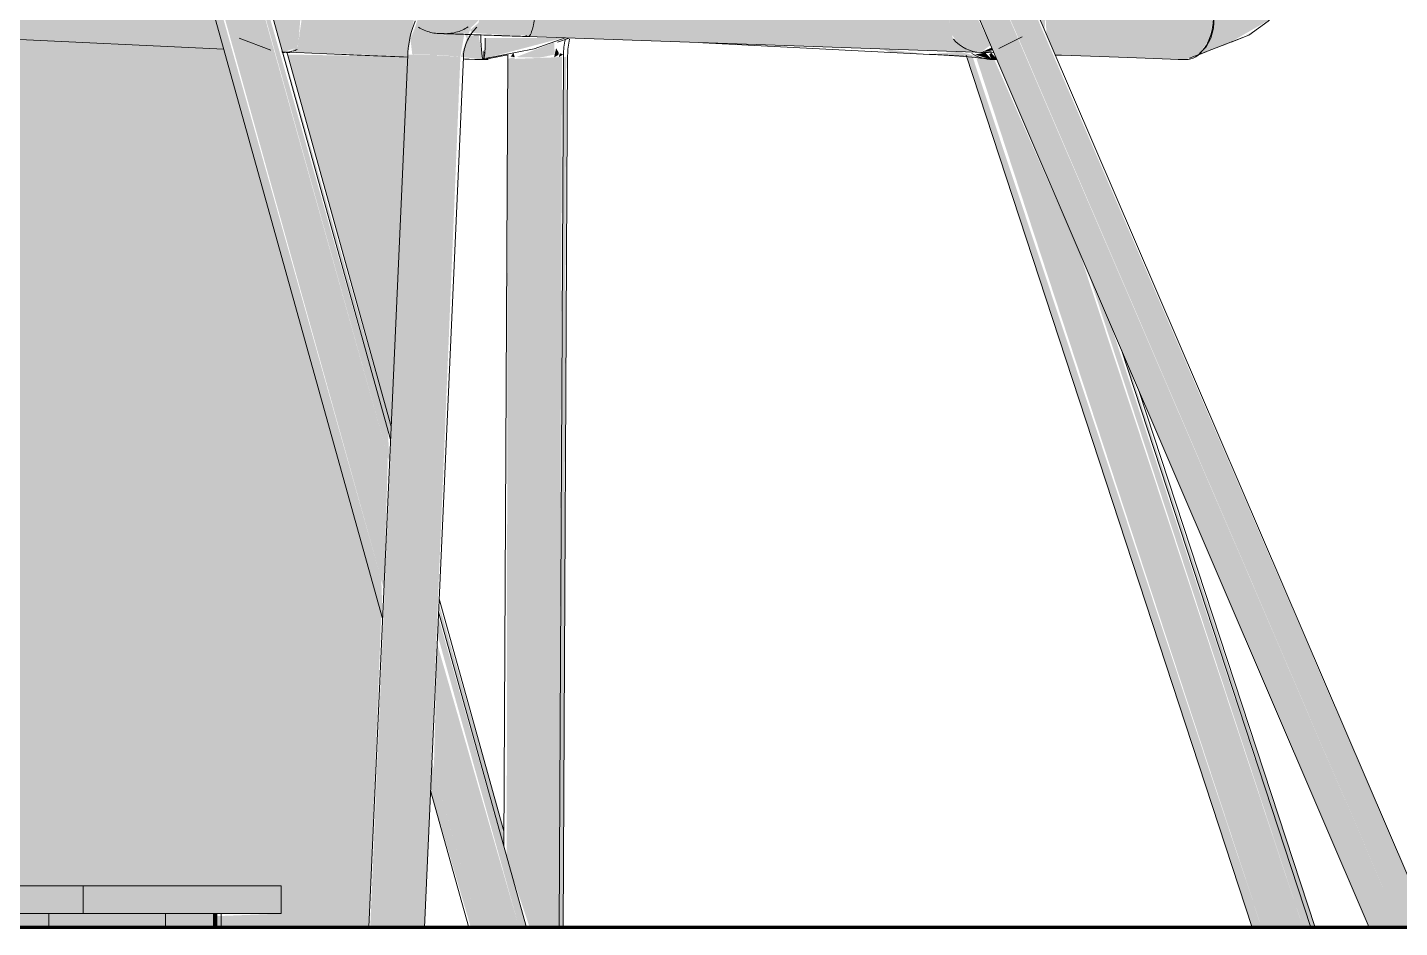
# Model space of a CAD drawing. Header units: inches. Extents: x 20426 to 36348, y -461 to 673.
# Drawn here: x 27940.58 to 27965.22, y 0 to 16.16 of the extents above; entities that cross this region are included whole.
import ezdxf

# ---------------------------------------------------------------- set-up
doc = ezdxf.new("R2010")
doc.units = ezdxf.units.IN
doc.header["$MEASUREMENT"] = 0
doc.linetypes.add('Grid Line 1_2_', pattern=[0.875, 0.5, -0.125, 0.125, -0.125])
for name, color, linetype, lineweight in [('A-FLOR-LEVL', 51, 'Continuous', 9), ('A-WALL', 113, 'Continuous', 13), ('C-TOPO', 7, 'Continuous', 9), ('I-FURN', 30, 'Continuous', 9), ('M-EQPM', 50, 'Continuous', 9)]:
    doc.layers.add(name, color=color, linetype=linetype, lineweight=lineweight)

# ---------------------------------------------------------------- blocks, each defined once
blk = doc.blocks.new('Mechanical Equipment 1 - Mechanical Equipment 1-405455-Elevation - South')
at = {"layer": 'M-EQPM'}
h = blk.add_hatch(color=256, dxfattribs=at)
h.paths.add_polyline_path([(26078.284, 0), (26078.377, 0), (26078.324, 15.636), (26078.381, 15.636), (26078.418, 15.745), (26078.284, 15.939), (26078.284, 3.655)], flags=0)
h.paths.add_polyline_path([(26090.06, 16.071), (26090.082, 16.126), (26090.057, 16.095)], flags=0)
h.paths.add_polyline_path([(26079.997, 0), (26084.511, 0.013), (26084.511, 0.25), (26083.365, 0.25), (26083.365, 0.75), (26090.93, 0.75), (26090.094, 15.848), (26089.983, 16.092), (26089.13, 15.997), (26084.395, 15.775), (26081.016, 3.655)], flags=0)
h.paths.add_polyline_path([(26181.87, 0), (26182.169, 0.008), (26182.07, 2.228), (26181.497, 0), (26181.814, 0)], flags=0)
h.paths.add_polyline_path([(26167.379, 0), (26179.752, 0), (26179.7, 15.636), (26179.754, 15.675), (26179.812, 15.7), (26179.663, 15.952), (26179.484, 15.968), (26174.504, 15.745), (26172.504, 15.615), (26168.579, 3.655)], flags=0)
h.paths.add_polyline_path([(26183.168, 0), (26185.886, 0.011), (26185.886, 0.25), (26184.741, 0.25), (26184.741, 0.75), (26192.305, 0.75), (26191.469, 15.848), (26191.363, 16.085), (26190.497, 15.993), (26185.846, 15.775), (26182.931, 5.319), (26183.159, 0)], flags=0)
h.paths.add_polyline_path([(26189.846, 0), (26192.347, 0.029), (26192.335, 0.25), (26189.846, 0.25)], flags=0)
h.paths.add_polyline_path([(26166.254, 0), (26169.66, 10.383), (26165.205, 0)], flags=0)
h.paths.add_polyline_path([(26164.117, 0), (26170.84, 15.666), (26168.333, 15.636), (26168.082, 15.72), (26167.471, 15.978), (26166.997, 16.306), (26166.535, 16.88), (26166.199, 17.795), (26165.923, 19.015), (26165.886, 19.051), (26165.686, 20.783), (26165.069, 23.975), (26164.672, 25.55), (26164.191, 27.322), (26163.7, 27.466), (26163.438, 27.677), (26163.52, 28.11), (26163.581, 28.23), (26163.817, 28.33), (26169.042, 27.63), (26169.111, 27.746), (26169.113, 27.796), (26169.529, 28.121), (26170.02, 28.253), (26173.009, 28.342), (26175.346, 28.323), (26177.765, 28.234), (26181.128, 27.895), (26183.651, 27.539), (26186.43, 27.025), (26187.118, 26.833), (26187.71, 26.533), (26187.843, 26.394), (26188.042, 26.204), (26188.377, 25.595), (26188.514, 24.96), (26188.514, 24.589), (26188.438, 24.016), (26188.004, 22.733), (26187.02, 19.985), (26186.366, 17.549), (26190.925, 17.494), (26191.643, 17.371), (26191.915, 17.062), (26192.035, 16.849), (26192.193, 16.615), (26192.43, 16.145), (26192.438, 15.944), (26192.517, 15.624), (26193.424, 0.75), (26198.176, 0.75), (26198.176, 28.5), (26193.09, 28.5), (26193.09, 28.75), (26174.841, 28.75), (26174.841, 30), (26218.337, 30), (26218.337, 45.018), (26078.284, 45.018), (26078.284, 30), (26096.462, 30), (26096.462, 36), (26120.462, 36), (26120.462, 30), (26124.377, 30), (26124.377, 28.75), (26120.462, 28.729), (26120.462, 28.142), (26122.253, 28.266), (26125.955, 28.346), (26129.361, 28.236), (26129.706, 28.117), (26129.925, 28.001), (26130.182, 27.56), (26130.144, 27.37), (26129.903, 27.076), (26129.611, 26.817), (26129.361, 26.708), (26128.604, 26.362), (26128.411, 26.075), (26128.05, 25.296), (26127.842, 24.55), (26127.719, 23.793), (26127.376, 20.672), (26127.297, 18.094), (26127.423, 17.52), (26127.423, 17.456), (26127.423, 17.287), (26127.466, 17.332), (26127.62, 16.992), (26127.809, 16.853), (26127.994, 16.512), (26127.952, 16.07), (26127.783, 15.793), (26132.964, 0)], flags=0)
h.paths.add_polyline_path([(26131.915, 0), (26126.775, 15.663), (26126.549, 15.658), (26125.209, 15.723), (26120.462, 15.925), (26120.462, 0), (26131.139, 0)], flags=0)
h.paths.add_polyline_path([(26085.377, 0), (26090.973, 0.005), (26090.959, 0.25), (26085.377, 0.25), (26085.377, 0.005)], flags=0)
h.paths.add_polyline_path([(26193.424, 0), (26199.864, 0.017), (26199.864, 0.25), (26193.41, 0.25), (26193.4, 0.008), (26193.4, 0)], flags=0)
h.paths.add_polyline_path([(26096.462, 0), (26096.462, 0.25), (26091.959, 0.25), (26091.948, 0.008), (26091.973, 0)], flags=0)
h.paths.add_polyline_path([(26186.81, 0), (26188.98, 0), (26188.98, 0.25), (26186.752, 0.25), (26186.752, 0)], flags=0)
h.paths.add_polyline_path([(26200.73, 0), (26207.246, 0.01), (26207.246, 0.25), (26200.73, 0.25), (26200.73, 0.06)], flags=0)
h.paths.add_polyline_path([(26213.842, 0), (26213.842, 0.25), (26211.614, 0.25), (26211.614, 0), (26213.373, 0)], flags=0)
h.paths.add_polyline_path([(26210.748, 0), (26210.748, 0.25), (26208.335, 0.25), (26208.323, 0), (26209.228, 0)], flags=0)
h.paths.add_polyline_path([(26217.435, 0), (26217.426, 0.011), (26217.65, 5.636), (26214.824, 15.775), (26209.233, 16.067), (26209.204, 15.848), (26209.228, 15.619), (26208.398, 0.75), (26215.854, 0.75), (26215.854, 0.25), (26214.708, 0.205), (26214.708, 0), (26217.426, 0)], flags=0)
h.paths.add_polyline_path([(26202.419, 0.75), (26207.289, 0.75), (26208.181, 15.677), (26208.379, 16.429), (26208.691, 16.906), (26208.746, 17.034), (26208.791, 17.185), (26208.904, 17.24), (26209.143, 17.47), (26209.749, 17.496), (26209.786, 17.551), (26210.023, 17.552), (26214.316, 17.598), (26213.319, 20.996), (26212.168, 24.236), (26212.182, 25.071), (26212.242, 25.428), (26212.487, 26.039), (26213.147, 26.648), (26213.901, 26.933), (26217.533, 27.621), (26218.337, 27.744), (26218.337, 28.75), (26207.505, 28.729), (26207.505, 28.5), (26202.419, 28.5), (26202.419, 3.655)], flags=0)
h.paths.add_polyline_path([(26096.462, 0.75), (26096.462, 28.5), (26094.096, 28.5), (26094.096, 28.75), (26094.004, 28.729), (26094.004, 28.5), (26091.714, 28.5), (26091.714, 28.75), (26078.284, 28.729), (26078.284, 28.06), (26081.761, 27.611), (26084.698, 27.086), (26085.666, 26.833), (26086.259, 26.533), (26086.33, 26.432), (26086.591, 26.204), (26086.879, 25.749), (26087.063, 24.96), (26087.063, 24.589), (26086.987, 24.016), (26086.553, 22.733), (26085.571, 19.993), (26084.889, 17.549), (26089.472, 17.495), (26090.192, 17.371), (26090.464, 17.062), (26090.582, 16.851), (26090.741, 16.615), (26090.979, 16.145), (26090.981, 15.974), (26091.066, 15.624), (26091.973, 0.75)], flags=0)
h.paths.add_polyline_path([(26079.368, 1.458), (26083.341, 15.714), (26083.173, 15.718), (26079.71, 15.602), (26079.298, 15.622), (26079.366, 1.912)], flags=0)
h.paths.add_polyline_path([(26180.818, 1.725), (26181.916, 5.666), (26181.42, 15.594), (26180.981, 15.622), (26180.749, 15.622), (26180.817, 1.912)], flags=0)
h.paths.add_polyline_path([(26182.778, 8.757), (26184.665, 15.72), (26182.472, 15.624), (26182.77, 8.929)], flags=0)
h.paths.add_polyline_path([(26217.827, 8.991), (26218.123, 15.637), (26215.964, 15.675), (26217.824, 9.001)], flags=0)
h.paths.add_polyline_path([(26090.749, 16.011), (26090.788, 16.029), (26090.743, 16.028)], flags=0)
h.paths.add_polyline_path([(26170.892, 17.169), (26171.514, 17.237), (26171.96, 18.406), (26171.836, 20.747), (26171.431, 24.299), (26171.152, 25.344), (26170.874, 25.951), (26170.637, 26.293), (26165.301, 27.078), (26166.168, 23.606), (26166.666, 20.988), (26166.822, 19.836), (26166.945, 18.915), (26167.312, 17.56), (26167.511, 17.401), (26167.854, 17.215), (26170.621, 17.173)], flags=0)
h.paths.add_polyline_path([(26187.519, 24.797), (26187.47, 24.732), (26187.497, 24.845)], flags=0)
h.paths.add_polyline_path([(26179.474, 17.469), (26183.388, 17.55), (26185.229, 17.55), (26186.366, 21.414), (26187.366, 24.042), (26187.423, 24.057), (26187.497, 24.518), (26187.48, 25.03), (26187.519, 25.03), (26187.469, 25.163), (26187.441, 25.3), (26187.459, 25.328), (26187.053, 25.745), (26186.614, 25.888), (26185.617, 26.172), (26184.165, 26.438), (26180.913, 26.911), (26177.973, 27.215), (26177.585, 26.738), (26177.496, 26.451), (26177.368, 25.867), (26177.359, 24.991), (26178.404, 18.591), (26178.6, 18.172), (26178.934, 17.678), (26179.409, 17.483), (26179.453, 17.477)], flags=0)
h.paths.add_polyline_path([(26086.144, 24.797), (26086.094, 24.732), (26086.131, 24.825)], flags=0)
h.paths.add_polyline_path([(26078.284, 17.49), (26079.188, 17.553), (26080.122, 17.552), (26083.853, 17.55), (26084.99, 21.414), (26085.991, 24.042), (26086.044, 24.046), (26086.121, 24.518), (26086.104, 25.03), (26086.152, 25.02), (26086.094, 25.163), (26086.061, 25.299), (26086.061, 25.355), (26085.677, 25.745), (26084.984, 26.013), (26084.242, 26.172), (26082.789, 26.438), (26079.538, 26.911), (26078.284, 27.005), (26078.284, 17.505)], flags=0)
h.paths.add_polyline_path([(26213.456, 25.705), (26213.36, 25.654), (26213.449, 25.701)], flags=0)
h.paths.add_polyline_path([(26213.532, 25.705), (26213.435, 25.68), (26213.531, 25.704)], flags=0)
h.paths.add_polyline_path([(26215.442, 17.549), (26218.337, 17.552), (26218.304, 26.716), (26215.572, 26.274), (26214.35, 25.99), (26213.496, 25.663), (26213.19, 25.304), (26213.263, 25.296), (26213.185, 24.999), (26213.164, 24.63), (26213.111, 24.557), (26213.106, 24.409), (26213.177, 24.303), (26213.309, 24.038), (26213.356, 23.945), (26214.655, 20.371), (26215.441, 17.55)], flags=0)
h.paths.add_polyline_path([(26120.462, 17.781), (26120.904, 18.633), (26121.089, 19.251), (26121.408, 21.858), (26121.935, 25.72), (26121.855, 26.257), (26121.862, 26.437), (26121.533, 27.027), (26121.314, 27.223), (26120.462, 27.107), (26120.462, 17.954)], flags=0)
h.paths.add_polyline_path([(26171.475, 24.313), (26171.477, 24.324), (26171.473, 24.324)], flags=0)
h.paths.add_polyline_path([(26177.368, 24.485), (26177.369, 24.485), (26177.359, 24.544)], flags=0)
h.paths.add_polyline_path([(26213.195, 24.63), (26213.187, 24.876), (26213.21, 24.924), (26213.2, 24.732)], flags=0)
h.paths.add_polyline_path([(26129.741, 27.076), (26129.617, 27.139), (26129.622, 27.078), (26129.713, 27.076)], flags=0)
h.paths.add_polyline_path([(26164.387, 48.055), (26218.337, 48.055), (26218.337, 60), (26078.284, 60), (26078.284, 48.055), (26161.127, 48.055)], flags=0)
for p, q in [((26213.842, 0), (26211.614, 0)), ((26217.436, 0), (26214.708, 0))]:
    blk.add_line(p, q, dxfattribs=at)
blk = doc.blocks.new('HermanMiller_Collection_Air-Chair_SideChair_Arms - Arms-460524-Elevation - South')
at = {"layer": 'I-FURN'}
h = blk.add_hatch(color=256, dxfattribs=at)
h.paths.add_polyline_path([(26219.851, 1.458), (26219.823, 1.83), (26218.684, 5.806), (26218.724, 5.501), (26219.844, 1.485)], flags=0)
h.paths.add_polyline_path([(26217.816, 8.757), (26217.824, 9.001), (26215.894, 15.716), (26215.888, 15.675), (26217.768, 8.933)], flags=0)
h.paths.add_polyline_path([(26215.366, 17.549), (26215.441, 17.55), (26214.495, 20.734), (26214.49, 20.693), (26215.366, 17.55)], flags=0)
for points in [[(26220.753, 15.624), (26220.841, 15.7), (26220.788, 15.789), (26220.754, 15.629)], [(26219.479, 15.597), (26219.468, 15.681), (26219.479, 15.597)], [(26220.838, 15.629), (26220.916, 15.675), (26220.858, 15.7), (26220.838, 15.636)], [(26220.893, 0), (26220.917, 0), (26220.97, 15.636), (26220.919, 15.624), (26220.842, 0)], [(26234.346, 0), (26234.416, 0), (26231.08, 10.043), (26230.934, 10.383), (26234.34, 0)]]:
    blk.add_hatch(color=256, dxfattribs=at).paths.add_polyline_path(points, flags=0)
for p, q in [((26221.021, 15.971), (26220.811, 15.897)), ((26217.827, 8.994), (26215.952, 15.722)), ((26216.937, 15.679), (26217.017, 15.675)), ((26219.454, 15.588), (26219.563, 15.585)), ((26219.927, 15.67), (26219.556, 15.597)), ((26220.918, 0), (26220.996, 15.645)), ((26227.485, 15.68), (26227.567, 15.675)), ((26234.417, 0), (26231.259, 9.625)), ((26219.852, 1.728), (26218.689, 5.903))]:
    blk.add_line(p, q, dxfattribs=at)
at = {"layer": 'I-FURN', "flags": 128}
for points in [[(26221.032, 15.952), (26221.024, 15.918), (26221.017, 15.882), (26221.011, 15.846), (26221.006, 15.809), (26221.002, 15.772), (26220.999, 15.734), (26220.997, 15.696), (26220.996, 15.658), (26220.996, 15.645)], [(26217.017, 15.675), (26217.152, 15.669), (26217.292, 15.663), (26217.436, 15.657), (26217.583, 15.65), (26217.735, 15.644), (26217.89, 15.638), (26218.048, 15.633), (26218.123, 15.63)], [(26219.121, 15.597), (26219.227, 15.594), (26219.403, 15.589)], [(26228.106, 15.644), (26228.018, 15.649), (26227.924, 15.655), (26227.824, 15.661), (26227.717, 15.667), (26227.605, 15.673), (26227.567, 15.675)]]:
    blk.add_lwpolyline(points, dxfattribs=at)
at = {"layer": 'I-FURN'}
for centre, major_axis, ratio, start_param, end_param in [((26215.963, 16.463), (-0.021, 0.75), 0.90616, 3.083211, 3.17245), ((26219.584, 16.334), (0.02, 0.75), 0.096081, 2.904588, 3.166388)]:
    blk.add_ellipse(centre, major_axis=major_axis, ratio=ratio, start_param=start_param, end_param=end_param, dxfattribs=at)
blk = doc.blocks.new('Falcon 7700 Series Pedestal Base - 36_ Square Top x 30_ - Wheelchair Height-V66-Elevation - South')
at = {"layer": 'I-FURN'}
for points in [[(26214.331, 0.25), (26215.854, 0.25), (26215.854, 0.75), (26212.297, 0.75), (26212.297, 0.25), (26214.26, 0.25)], [(26214.146, 0), (26214.629, 0), (26214.629, 0.25), (26213.842, 0.25), (26213.842, 0), (26214.025, 0)], [(26214.629, 0), (26214.708, 0), (26214.708, 0.25), (26214.629, 0.25)]]:
    blk.add_hatch(color=256, dxfattribs=at).paths.add_polyline_path(points, flags=0)
for p, q in [((26212.297, 0.75), (26215.854, 0.75)), ((26215.854, 0.75), (26215.854, 0.25)), ((26215.854, 0.25), (26212.297, 0.25)), ((26213.775, 0.25), (26213.775, 0)), ((26214.775, 0), (26214.775, 0.25))]:
    blk.add_line(p, q, dxfattribs=at)
blk = doc.blocks.new('HermanMiller_Collection_Air-Chair_SideChair_Arms - Arms-V67-Elevation - South')
at = {"layer": 'I-FURN'}
h = blk.add_hatch(color=256, dxfattribs=at)
h.paths.add_polyline_path([(26219.77, 0), (26220.121, 0.012), (26218.653, 5.096), (26218.594, 2.858), (26219.391, 0), (26219.707, 0)], flags=0)
h.paths.add_polyline_path([(26217.697, 6.077), (26217.768, 8.454), (26214.329, 20.734), (26213.648, 20.602), (26217.207, 7.834), (26217.65, 6.245)], flags=0)
h = blk.add_hatch(color=256, dxfattribs=at)
h.paths.add_polyline_path([(26220.192, 0), (26220.257, 0), (26218.674, 5.574), (26218.66, 5.254), (26220.124, 0)], flags=0)
h.paths.add_polyline_path([(26217.798, 8.345), (26217.768, 8.933), (26215.508, 16.829), (26215.534, 16.923), (26215.453, 17.237), (26214.422, 20.734), (26214.345, 20.734), (26217.768, 8.454)], flags=0)
h = blk.add_hatch(color=256, dxfattribs=at)
h.paths.add_polyline_path([(26219.391, 0), (26218.558, 2.986), (26218.535, 2.461), (26219.258, 0), (26219.314, 0)], flags=0)
h.paths.add_polyline_path([(26217.674, 5.552), (26217.65, 6.245), (26213.613, 20.578), (26213.518, 20.458), (26217.65, 5.636)], flags=0)
h = blk.add_hatch(color=256, dxfattribs=at)
h.paths.add_polyline_path([(26216.959, 15.675), (26216.71, 15.775), (26216.533, 16.048), (26216.475, 16.423), (26216.236, 16.428), (26216.15, 15.812), (26215.991, 15.726), (26216.211, 15.71), (26216.829, 15.681)], flags=0)
h.paths.add_polyline_path([(26214.824, 15.775), (26214.619, 16.51), (26209.677, 16.742), (26209.802, 16.231), (26209.878, 16.095), (26210.104, 15.996), (26214.464, 15.792)], flags=0)
for points in [[(26215.878, 15.714), (26216.139, 15.801), (26216.163, 15.893), (26216.206, 16.434), (26215.691, 16.374), (26215.709, 16.291), (26215.859, 15.781)], [(26219.492, 15.6), (26220.916, 15.975), (26219.514, 15.97), (26219.49, 15.602)], [(26220.493, 15.619), (26220.763, 15.675), (26220.755, 15.895), (26220.068, 15.629), (26220.479, 15.619)], [(26227.512, 15.675), (26226.654, 15.775), (26226.775, 15.713), (26227.498, 15.676)], [(26219.483, 15.697), (26219.509, 15.697), (26219.481, 15.755)], [(26219.49, 15.585), (26219.497, 15.697), (26219.482, 15.748), (26219.485, 15.607)], [(26219.974, 1.015), (26220.047, 15.63), (26219.921, 15.597), (26219.902, 1.273), (26219.97, 1.032)], [(26220.047, 15.63), (26220.021, 15.704), (26219.973, 15.637)], [(26220.444, 0), (26220.675, 0), (26220.753, 15.624), (26220.046, 15.597), (26219.974, 1.015), (26220.314, 0)], [(26220.76, 0), (26220.842, 0), (26220.895, 15.636), (26220.753, 15.624), (26220.675, 0)], [(26220.753, 15.624), (26220.84, 15.675), (26220.783, 15.7), (26220.755, 15.629)], [(26228.433, 15.615), (26228.047, 15.726), (26227.559, 15.686), (26228.422, 15.617)], [(26233.291, 0), (26233.456, 0), (26228.264, 15.644), (26228.166, 15.615), (26232.091, 3.655)], [(26228.602, 15.597), (26228.495, 15.71), (26228.311, 15.675), (26228.532, 15.606)], [(26233.551, 0), (26234.2, 0), (26230.178, 12.143), (26228.649, 15.603), (26228.379, 15.624), (26228.336, 15.606), (26233.456, 0)], [(26228.602, 15.597), (26228.691, 15.609), (26228.602, 15.706), (26228.566, 15.675), (26228.6, 15.6)], [(26234.34, 0), (26230.753, 10.804), (26230.337, 11.775), (26234.2, 0), (26234.318, 0)]]:
    blk.add_hatch(color=256, dxfattribs=at).paths.add_polyline_path(points, flags=0)
h = blk.add_hatch(color=256, dxfattribs=at)
h.paths.add_polyline_path([(26219.49, 15.585), (26219.454, 15.691), (26219.398, 16.028), (26219.197, 16.003), (26219.08, 15.634), (26219.454, 15.586)], flags=0)
h.paths.add_polyline_path([(26218.123, 15.637), (26218.188, 16.02), (26218.233, 16.294), (26218.142, 16.357), (26216.475, 16.423), (26216.533, 16.048), (26216.71, 15.775), (26216.829, 15.7), (26217.92, 15.644)], flags=0)
for p, q in [((26217.817, 8.76), (26214.483, 20.719)), ((26213.52, 20.451), (26217.673, 5.549)), ((26210.075, 15.997), (26214.825, 15.774)), ((26215.099, 15.972), (26215.668, 15.754)), ((26223.425, 15.887), (26227.491, 15.675)), ((26215.861, 15.726), (26216.942, 15.675)), ((26219.92, 15.65), (26219.85, 1.459)), ((26219.92, 15.671), (26219.92, 15.65)), ((26220.843, 0), (26220.92, 15.645)), ((26228.15, 15.664), (26233.289, 0)), ((26228.602, 15.597), (26228.473, 15.608)), ((26228.694, 15.603), (26228.602, 15.597)), ((26234.342, 0), (26230.938, 10.373)), ((26220.258, 0), (26218.678, 5.669)), ((26218.535, 2.458), (26219.22, 0)), ((26219.221, 0), (26219.227, 0))]:
    blk.add_line(p, q, dxfattribs=at)
at = {"layer": 'I-FURN', "flags": 128}
for points in [[(26220.952, 15.974), (26220.396, 15.777), (26219.48, 15.597)], [(26219.48, 15.597), (26219.497, 15.622), (26219.509, 15.697), (26219.515, 15.816), (26219.514, 15.97)], [(26220.956, 15.952), (26220.948, 15.918), (26220.941, 15.882), (26220.935, 15.846), (26220.93, 15.809), (26220.926, 15.772), (26220.923, 15.734), (26220.921, 15.696), (26220.92, 15.658), (26220.92, 15.645)], [(26216.942, 15.675), (26217.077, 15.669), (26217.216, 15.663), (26217.36, 15.657), (26217.508, 15.65), (26217.659, 15.644), (26217.814, 15.638), (26217.972, 15.633), (26218.123, 15.627)], [(26219.152, 15.594), (26219.327, 15.589), (26219.488, 15.585)], [(26228.477, 15.604), (26228.468, 15.605), (26228.445, 15.608), (26228.411, 15.612), (26228.367, 15.617), (26228.315, 15.622), (26228.254, 15.627), (26228.187, 15.632), (26228.112, 15.638), (26228.031, 15.644), (26227.943, 15.649), (26227.849, 15.655), (26227.748, 15.661), (26227.642, 15.667), (26227.53, 15.673), (26227.491, 15.675)]]:
    blk.add_lwpolyline(points, dxfattribs=at)
at = {"layer": 'I-FURN'}
for centre, major_axis, ratio, start_param, end_param in [((26219.508, 16.334), (0.02, 0.75), 0.096081, 2.000125, 3.166388), ((26215.888, 16.463), (-0.021, 0.75), 0.90616, 3.083211, 3.34501), ((26215.888, 16.463), (-0.021, 0.75), 0.90616, 3.37013, 3.48981), ((26228.644, 16.334), (0.202, 0.722), 0.995009, 2.867891, 3.391489), ((26228.644, 16.334), (0.202, 0.722), 0.995009, 3.391489, 3.493219)]:
    blk.add_ellipse(centre, major_axis=major_axis, ratio=ratio, start_param=start_param, end_param=end_param, dxfattribs=at)
blk = doc.blocks.new('Falcon 7700 Series Pedestal Base - 24_ x 30_ x 30_ - Wheelchair Height-460523-Elevation - South')
at = {"layer": 'I-FURN'}
for points in [[(26212.297, 0.25), (26212.297, 0.75), (26188.297, 0.75), (26188.297, 0.25), (26205.948, 0.25)], [(26211.431, 0), (26211.614, 0), (26211.614, 0.25), (26210.748, 0.25), (26210.748, 0), (26211.31, 0)]]:
    blk.add_hatch(color=256, dxfattribs=at).paths.add_polyline_path(points, flags=0)
for p, q in [((26188.297, 0.75), (26212.297, 0.75)), ((26212.297, 0.25), (26212.297, 0.75)), ((26212.297, 0.25), (26188.297, 0.25)), ((26211.681, 0), (26211.681, 0.25)), ((26211.681, 0), (26211.681, 0.25))]:
    blk.add_line(p, q, dxfattribs=at)
blk = doc.blocks.new('HermanMiller_Collection_Air-Chair_SideChair_Arms - Arms-V70-Elevation - South')
at = {"layer": 'I-FURN'}
for points in [[(26236.062, 0), (26236.477, 0), (26227.522, 20.746), (26227.415, 20.701), (26227.111, 20.578), (26235.941, 0)], [(26235.405, 0), (26235.941, 0), (26227.099, 20.578), (26226.979, 20.527), (26226.64, 20.388), (26235.389, 0)], [(26232.348, 15.697), (26232.811, 15.846), (26233.587, 16.294), (26234.054, 16.867), (26234.205, 17.342), (26234.153, 17.42), (26233.836, 16.904), (26233.32, 16.545), (26232.604, 16.344), (26232.533, 15.945), (26232.429, 15.781)], [(26218.653, 15.665), (26218.915, 16.391), (26219.566, 16.84), (26219.545, 16.877), (26219.495, 17.119), (26219.395, 17.145), (26219.068, 17.081), (26218.644, 16.82), (26218.321, 16.36), (26218.252, 16.15), (26218.173, 15.959), (26218.206, 15.676), (26218.522, 15.67)], [(26228.415, 15.713), (26228.59, 15.845), (26228.286, 16.468), (26227.815, 16.484), (26227.883, 16.048), (26227.996, 15.888), (26228.234, 15.745)], [(26232.087, 15.585), (26232.329, 15.677), (26232.513, 15.945), (26232.59, 16.318), (26229.575, 16.423), (26229.593, 16.044), (26229.755, 15.666), (26230.884, 15.627)], [(26232.469, 15.864), (26232.588, 16.124), (26232.49, 15.903)], [(26232.932, 15.908), (26233.359, 16.112), (26233.221, 16.05), (26233.053, 15.968)], [(26228.415, 15.713), (26228.63, 15.752), (26228.61, 15.799)], [(26232.361, 15.714), (26232.463, 15.816), (26232.407, 15.765)], [(26217.933, 0), (26217.954, 0), (26218.653, 15.665), (26218.125, 15.671), (26217.451, 0.009), (26217.824, 0.005)], [(26218.083, 0), (26218.425, 0), (26219.07, 15.636), (26218.652, 15.658), (26217.954, 0)]]:
    blk.add_hatch(color=256, dxfattribs=at).paths.add_polyline_path(points, flags=0)
h = blk.add_hatch(color=256, dxfattribs=at)
h.paths.add_polyline_path([(26219.268, 16.17), (26219.209, 16.17), (26219.229, 16.137)], flags=0)
h.paths.add_polyline_path([(26220.311, 16.014), (26220.395, 16.274), (26220.431, 16.742), (26219.503, 16.769), (26219.441, 16.418), (26219.397, 16.256), (26219.397, 16.247), (26219.243, 16.113), (26219.282, 16.063), (26219.882, 16.026)], flags=0)
h.paths.add_polyline_path([(26218.819, 16.08), (26218.872, 16.134), (26218.859, 16.138)], flags=0)
h.paths.add_polyline_path([(26218.271, 16.273), (26218.538, 16.808), (26218.044, 16.826), (26218.036, 16.61), (26218.142, 16.468), (26218.167, 16.33), (26218.265, 16.276)], flags=0)
h = blk.add_hatch(color=256, dxfattribs=at)
h.paths.add_polyline_path([(26219.145, 16.066), (26219.181, 15.967), (26219.268, 16.17)], flags=0)
h.paths.add_polyline_path([(26218.784, 16.028), (26218.828, 16.014), (26218.785, 16.014)], flags=0)
h.paths.add_polyline_path([(26219.07, 15.636), (26219.145, 16.066), (26219.282, 16.179), (26219.41, 16.305), (26219.502, 16.727), (26219.553, 16.822), (26219.454, 16.777), (26218.889, 16.321), (26218.653, 15.665), (26218.997, 15.643)], flags=0)
h = blk.add_hatch(color=256, dxfattribs=at)
h.paths.add_polyline_path([(26228.415, 15.713), (26228.066, 15.826), (26227.91, 15.972), (26227.818, 16.402), (26227.767, 16.486), (26220.438, 16.715), (26220.366, 16.143), (26220.311, 15.996), (26228.291, 15.717)], flags=0)
h.paths.add_polyline_path([(26228.65, 15.705), (26228.593, 15.732), (26228.415, 15.713)], flags=0)
h.paths.add_polyline_path([(26229.561, 16.118), (26229.575, 16.423), (26229.429, 16.425), (26229.529, 16.192)], flags=0)
h = blk.add_hatch(color=256, dxfattribs=at)
h.paths.add_polyline_path([(26218.135, 15.672), (26218.149, 15.676), (26218.135, 15.674)], flags=0)
h.paths.add_polyline_path([(26218.163, 15.953), (26218.264, 16.21), (26218.23, 16.13), (26218.177, 15.989)], flags=0)
for p, q in [((26236.477, 0), (26227.559, 20.782)), ((26226.64, 20.388), (26235.389, 0)), ((26218.684, 16.053), (26218.685, 16.053)), ((26218.685, 16.053), (26218.684, 16.053)), ((26218.773, 16.05), (26218.685, 16.053)), ((26218.688, 16.053), (26218.685, 16.053)), ((26218.688, 16.053), (26218.685, 16.053)), ((26218.688, 16.053), (26218.773, 16.05)), ((26218.838, 16.047), (26218.816, 16.048)), ((26220.278, 15.997), (26228.654, 15.705)), ((26228.736, 15.783), (26229.157, 15.991)), ((26218.124, 15.67), (26217.425, 0.004)), ((26218.426, 0), (26219.123, 15.625)), ((26232.309, 15.665), (26232.462, 15.724))]:
    blk.add_line(p, q, dxfattribs=at)
at = {"layer": 'I-FURN', "flags": 128}
for points in [[(26218.232, 16.21), (26218.209, 16.142), (26218.188, 16.073), (26218.17, 16.003), (26218.155, 15.933), (26218.143, 15.862), (26218.133, 15.791), (26218.127, 15.719), (26218.124, 15.67)], [(26232.163, 15.608), (26233.224, 16.021), (26233.573, 16.273), (26233.852, 16.56), (26234.067, 16.875), (26234.221, 17.216)], [(26232.911, 15.899), (26233.224, 16.021), (26233.573, 16.273), (26233.852, 16.56), (26234.067, 16.875), (26234.221, 17.216)], [(26218.684, 16.053), (26218.654, 16.054), (26218.624, 16.057), (26218.595, 16.061), (26218.565, 16.067), (26218.536, 16.073), (26218.507, 16.081), (26218.478, 16.089), (26218.45, 16.099), (26218.422, 16.11), (26218.394, 16.122), (26218.367, 16.135), (26218.341, 16.15), (26218.315, 16.165)], [(26219.207, 16.17), (26219.182, 16.154), (26219.156, 16.14), (26219.129, 16.126), (26219.102, 16.113), (26219.074, 16.102), (26219.046, 16.091), (26219.018, 16.082), (26218.989, 16.074), (26218.96, 16.067), (26218.93, 16.061), (26218.901, 16.056), (26218.871, 16.053)], [(26218.258, 16.277), (26218.232, 16.21), (26218.209, 16.142), (26218.188, 16.073), (26218.17, 16.003), (26218.155, 15.933), (26218.143, 15.862), (26218.133, 15.791), (26218.127, 15.719)], [(26219.123, 15.625), (26219.125, 15.657), (26219.128, 15.689), (26219.133, 15.721), (26219.139, 15.752), (26219.146, 15.783), (26219.154, 15.814), (26219.164, 15.845), (26219.174, 15.875), (26219.186, 15.904), (26219.2, 15.933), (26219.214, 15.962), (26219.229, 15.99), (26219.246, 16.017), (26219.263, 16.044), (26219.282, 16.069), (26219.302, 16.095), (26219.322, 16.119), (26219.344, 16.142), (26219.367, 16.165)], [(26232.348, 15.697), (26232.463, 15.816), (26232.547, 15.97), (26232.595, 16.151), (26232.604, 16.344)], [(26218.684, 16.053), (26218.685, 16.053), (26218.688, 16.053), (26218.693, 16.052), (26218.699, 16.052), (26218.708, 16.052), (26218.718, 16.052), (26218.731, 16.051), (26218.745, 16.051), (26218.761, 16.05), (26218.778, 16.05), (26218.798, 16.049), (26218.819, 16.048), (26218.842, 16.047), (26218.866, 16.046), (26218.892, 16.046), (26218.92, 16.045), (26218.949, 16.044), (26218.98, 16.042), (26219.012, 16.041), (26219.046, 16.04), (26219.081, 16.039), (26219.117, 16.038), (26219.154, 16.036), (26219.193, 16.035), (26219.232, 16.034), (26219.273, 16.032), (26219.314, 16.031), (26219.357, 16.029), (26219.4, 16.028), (26219.444, 16.026), (26219.489, 16.025), (26219.535, 16.023), (26219.581, 16.021), (26219.627, 16.02), (26219.674, 16.018), (26219.721, 16.017), (26219.768, 16.015), (26219.816, 16.013), (26219.864, 16.012), (26219.911, 16.01), (26219.959, 16.008), (26220.006, 16.007), (26220.054, 16.005), (26220.101, 16.003), (26220.147, 16.002), (26220.193, 16), (26220.239, 15.998), (26220.278, 15.997)], [(26218.871, 16.053), (26218.841, 16.05), (26218.811, 16.049), (26218.781, 16.049), (26218.773, 16.05)], [(26219.123, 15.625), (26219.125, 15.657), (26219.128, 15.689), (26219.133, 15.721), (26219.139, 15.752), (26219.146, 15.783), (26219.154, 15.814), (26219.164, 15.845), (26219.174, 15.875), (26219.186, 15.904), (26219.2, 15.933), (26219.214, 15.962), (26219.229, 15.99), (26219.246, 16.017)], [(26220.278, 15.997), (26220.233, 15.999), (26220.187, 16), (26220.141, 16.002), (26220.094, 16.004), (26220.047, 16.005), (26220, 16.007), (26219.952, 16.009), (26219.904, 16.01), (26219.857, 16.012), (26219.809, 16.014), (26219.762, 16.015), (26219.714, 16.017)], [(26229.752, 15.666), (26229.861, 15.662), (26230.036, 15.656), (26230.21, 15.65), (26230.382, 15.644), (26230.552, 15.638), (26230.72, 15.632), (26230.886, 15.627), (26231.049, 15.621), (26231.21, 15.615), (26231.367, 15.61), (26231.521, 15.605), (26231.672, 15.599), (26231.818, 15.594), (26231.961, 15.589), (26232.087, 15.585)]]:
    blk.add_lwpolyline(points, dxfattribs=at)
at = {"layer": 'I-FURN'}
for centre, major_axis, ratio, start_param, end_param in [((26232.113, 16.334), (0.026, 0.75), 0.635638, 3.141593, 4.712389), ((26228.441, 16.463), (0.026, 0.75), 0.939693, 2.356194, 3.141593), ((26228.441, 16.463), (0.026, 0.75), 0.939693, 3.141593, 3.403392), ((26217.925, -0.018), (-0.5, 0.022), 0.037533, 6.226233, 6.488032), ((26217.925, -0.018), (-0.5, 0.022), 0.037533, 6.226233, 6.488032), ((26217.925, -0.018), (-0.5, 0.022), 0.037533, 4.697225, 6.226233)]:
    blk.add_ellipse(centre, major_axis=major_axis, ratio=ratio, start_param=start_param, end_param=end_param, dxfattribs=at)
blk.add_open_spline([(26220.44, 16.742), (26220.436, 16.629), (26220.419, 16.404), (26220.377, 16.158), (26220.327, 16.023), (26220.295, 15.997), (26220.278, 15.997)], degree=3, knots=[0, 0, 0, 0, 0.285714, 0.571429, 0.785714, 1, 1, 1, 1], dxfattribs=at)
blk.add_open_spline([(26220.278, 15.997), (26220.267, 15.998), (26220.256, 16.004), (26220.245, 16.017)], degree=3, dxfattribs=at)

msp = doc.modelspace()

# ---------------------------------------------------------------- linework, layer by layer
at = {"layer": 'A-FLOR-LEVL', "linetype": 'Grid Line 1_2_'}
msp.add_line((23708.455, 0), (28160.303, 0), dxfattribs=at)
at = {"layer": 'A-WALL'}
for p, q in [((27943.126, 0), (27940.898, 0)), ((27946.72, 0), (27943.992, 0)), ((27948.511, 0), (27947.709, 0)), ((27962.579, 0), (27950.201, 0)), ((27964.673, 0), (27963.7, 0))]:
    msp.add_line(p, q, dxfattribs=at)
at = {"layer": 'C-TOPO', "lineweight": 70}
msp.add_line((28093.161, 0), (27928.807, 0), dxfattribs=at)
at = {"layer": 'C-TOPO'}
for p, q in [((28093.161, 0), (27928.808, 0)), ((27943.126, 0), (27940.898, 0)), ((27946.72, 0), (27943.992, 0)), ((27948.511, 0), (27947.709, 0)), ((27962.579, 0), (27950.201, 0)), ((27964.673, 0), (27963.7, 0))]:
    msp.add_line(p, q, dxfattribs=at)

# ---------------------------------------------------------------- block references
at = {"layer": 'I-FURN'}
for name in ['Falcon 7700 Series Pedestal Base - 36_ Square Top x 30_ - Wheelchair Height-V66-Elevation - South', 'Falcon 7700 Series Pedestal Base - 24_ x 30_ x 30_ - Wheelchair Height-460523-Elevation - South', 'HermanMiller_Collection_Air-Chair_SideChair_Arms - Arms-V67-Elevation - South', 'HermanMiller_Collection_Air-Chair_SideChair_Arms - Arms-460524-Elevation - South', 'HermanMiller_Collection_Air-Chair_SideChair_Arms - Arms-V70-Elevation - South']:
    msp.add_blockref(name, (1729.284, 0), dxfattribs=at)
at = {"layer": 'M-EQPM'}
msp.add_blockref('Mechanical Equipment 1 - Mechanical Equipment 1-405455-Elevation - South', (1729.284, 0), dxfattribs=at)

doc.saveas('drawing.dxf')
